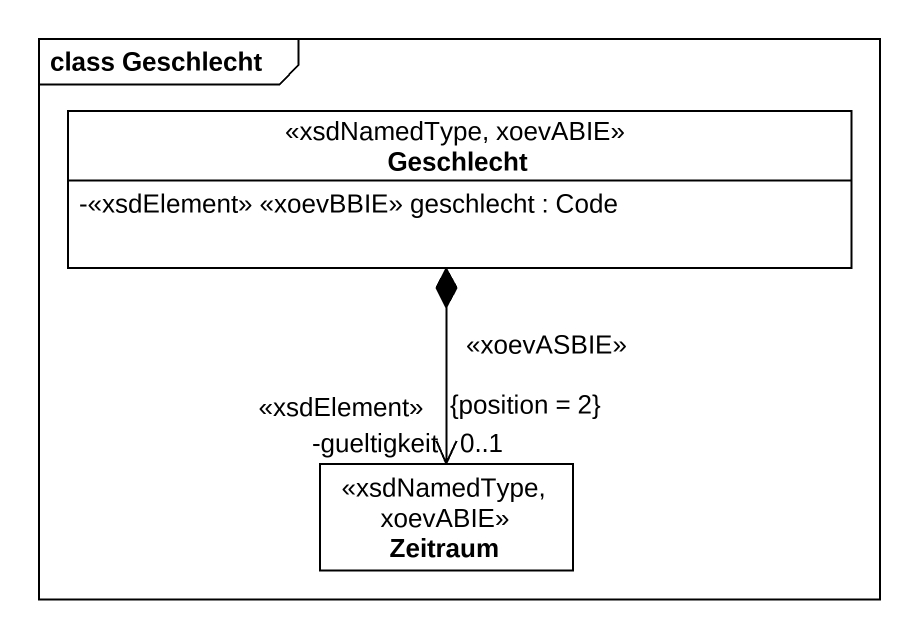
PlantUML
@startuml
mainframe class Geschlecht
hide circle
hide empty members
skinparam classAttributeIconSize 0
class Geschlecht <<xsdNamedType, xoevABIE>> {
  -<<xsdElement>> <<xoevBBIE>> geschlecht : Code
}
class Zeitraum <<xsdNamedType, xoevABIE>>
Geschlecht *--> "-gueltigkeit\n<<xsdElement>>\n0..1\n{position = 2}" Zeitraum : <<xoevASBIE>>
@enduml
